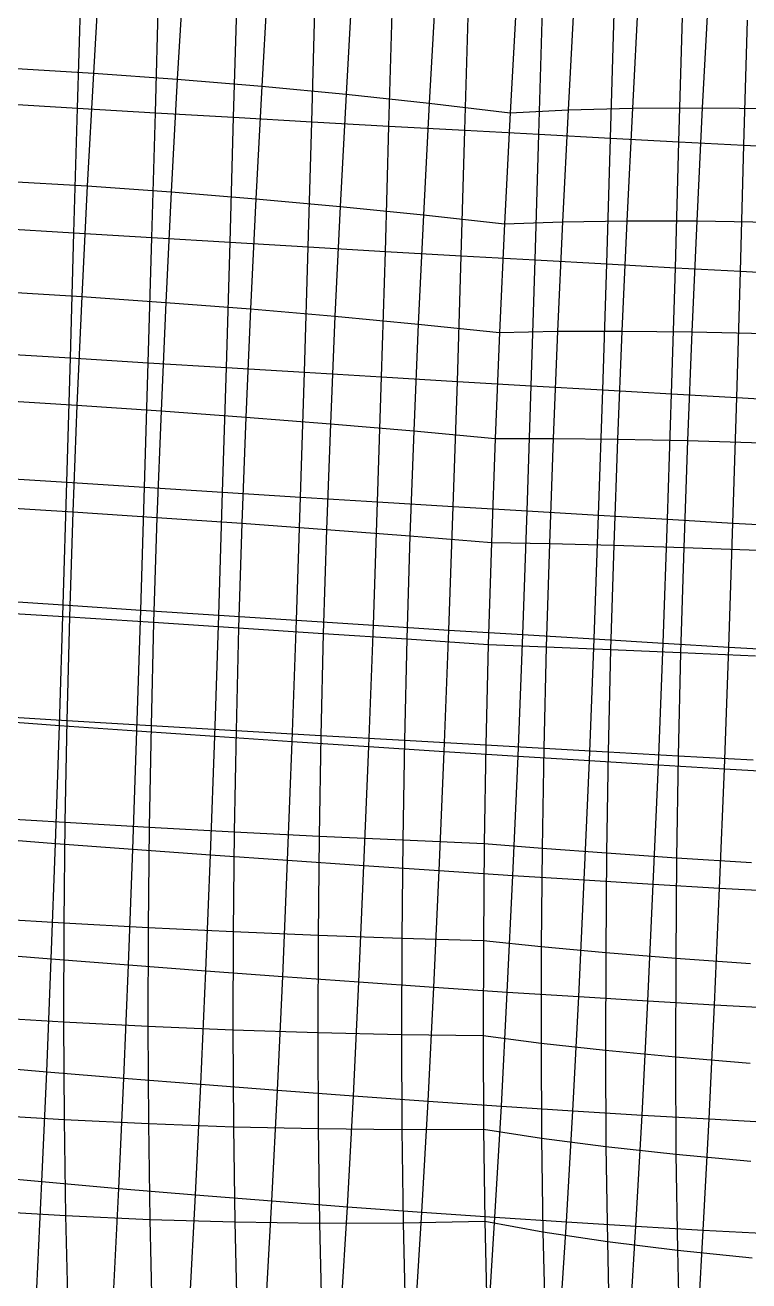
# Model space of a CAD drawing. Extents: x -429 to 429, y -1 to 209.
# Drawn here: x -165.32 to -146.26, y 40.67 to 73.77 of the extents above; entities that cross this region are included whole.
import ezdxf

# ---------------------------------------------------------------- set-up
doc = ezdxf.new("R2010")
doc.units = 0

msp = doc.modelspace()

# ---------------------------------------------------------------- linework, layer by layer
at = {"layer": 'default', "color": 5, "linetype": 'CONTINUOUS'}
for p, q in [((-163.34, 75.531, -1.035), (-163.518, 72.497, -1.41)), ((-161.134, 75.372, -1.355), (-161.309, 72.338, -1.73)), ((-158.91, 75.183, -1.441), (-159.083, 72.153, -1.816)), ((-156.694, 74.967, -1.291), (-156.864, 71.942, -1.666)), ((-154.509, 74.726, -0.908), (-154.676, 71.71, -1.282)), ((-152.381, 74.462, -0.296), (-152.544, 71.457, -0.668)), ((-152.381, 74.462, -0.296), (-152.544, 71.457, -0.668)), ((-150.855, 74.553, -1.966), (-151.018, 71.531, -2.341)), ((-149.164, 74.61, -3.468), (-149.325, 71.574, -3.846)), ((-147.325, 74.634, -4.786), (-147.485, 71.586, -5.166)), ((-165.684, 72.627, -0.859), (-163.518, 72.497, -1.41)), ((-163.518, 72.497, -1.41), (-163.68, 69.526, -1.739)), ((-163.518, 72.497, -1.41), (-161.309, 72.338, -1.73)), ((-161.309, 72.338, -1.73), (-161.47, 69.369, -2.059)), ((-161.309, 72.338, -1.73), (-159.083, 72.153, -1.816)), ((-159.083, 72.153, -1.816), (-159.241, 69.188, -2.144)), ((-159.083, 72.153, -1.816), (-156.864, 71.942, -1.666)), ((-156.864, 71.942, -1.666), (-157.019, 68.987, -1.993)), ((-156.864, 71.942, -1.666), (-154.676, 71.71, -1.282)), ((-154.676, 71.71, -1.282), (-154.828, 68.766, -1.608)), ((-154.676, 71.71, -1.282), (-152.544, 71.457, -0.668)), ((-152.544, 71.457, -0.668), (-151.018, 71.531, -2.341)), ((-151.018, 71.531, -2.341), (-151.166, 68.582, -2.669)), ((-151.018, 71.531, -2.341), (-149.325, 71.574, -3.846)), ((-149.325, 71.574, -3.846), (-149.472, 68.607, -4.176)), ((-149.325, 71.574, -3.846), (-147.485, 71.586, -5.166)), ((-147.485, 71.586, -5.166), (-147.632, 68.604, -5.499)), ((-147.485, 71.586, -5.166), (-145.519, 71.565, -6.287)), ((-152.544, 71.457, -0.668), (-152.693, 68.529, -0.993)), ((-152.544, 71.457, -0.668), (-152.693, 68.529, -0.993)), ((-165.848, 69.657, -1.187), (-163.68, 69.526, -1.739)), ((-163.68, 69.526, -1.739), (-163.826, 66.612, -2.015)), ((-163.68, 69.526, -1.739), (-161.47, 69.369, -2.059)), ((-161.47, 69.369, -2.059), (-161.613, 66.458, -2.335)), ((-161.47, 69.369, -2.059), (-159.241, 69.188, -2.144)), ((-159.241, 69.188, -2.144), (-159.382, 66.285, -2.42)), ((-159.241, 69.188, -2.144), (-157.019, 68.987, -1.993)), ((-157.019, 68.987, -1.993), (-157.157, 66.094, -2.268)), ((-157.019, 68.987, -1.993), (-154.828, 68.766, -1.608)), ((-154.828, 68.766, -1.608), (-154.963, 65.888, -1.881)), ((-154.828, 68.766, -1.608), (-152.693, 68.529, -0.993)), ((-152.693, 68.529, -0.993), (-152.825, 65.669, -1.264)), ((-152.693, 68.529, -0.993), (-152.825, 65.669, -1.264)), ((-152.693, 68.529, -0.993), (-151.166, 68.582, -2.669)), ((-151.166, 68.582, -2.669), (-151.298, 65.699, -2.943)), ((-151.166, 68.582, -2.669), (-149.472, 68.607, -4.176)), ((-149.472, 68.607, -4.176), (-149.604, 65.703, -4.454)), ((-149.472, 68.607, -4.176), (-147.632, 68.604, -5.499)), ((-147.632, 68.604, -5.499), (-147.762, 65.683, -5.778)), ((-147.632, 68.604, -5.499), (-145.664, 68.572, -6.621)), ((-165.995, 66.746, -1.462), (-163.826, 66.612, -2.015)), ((-163.826, 66.612, -2.015), (-163.953, 63.752, -2.234)), ((-163.826, 66.612, -2.015), (-161.613, 66.458, -2.335)), ((-161.613, 66.458, -2.335), (-161.738, 63.602, -2.554)), ((-161.613, 66.458, -2.335), (-159.382, 66.285, -2.42)), ((-159.382, 66.285, -2.42), (-159.505, 63.436, -2.638)), ((-159.382, 66.285, -2.42), (-157.157, 66.094, -2.268)), ((-157.157, 66.094, -2.268), (-157.278, 63.259, -2.486)), ((-157.157, 66.094, -2.268), (-154.963, 65.888, -1.881)), ((-154.963, 65.888, -1.881), (-155.082, 63.07, -2.098)), ((-154.963, 65.888, -1.881), (-152.825, 65.669, -1.264)), ((-152.825, 65.669, -1.264), (-152.941, 62.872, -1.479)), ((-152.825, 65.669, -1.264), (-152.941, 62.872, -1.479)), ((-152.825, 65.669, -1.264), (-151.298, 65.699, -2.943)), ((-151.298, 65.699, -2.943), (-151.413, 62.875, -3.161)), ((-151.298, 65.699, -2.943), (-149.604, 65.703, -4.454)), ((-149.604, 65.703, -4.454), (-149.719, 62.857, -4.673)), ((-149.604, 65.703, -4.454), (-147.762, 65.683, -5.778)), ((-147.762, 65.683, -5.778), (-147.877, 62.818, -6)), ((-147.762, 65.683, -5.778), (-145.794, 65.638, -6.902)), ((-166.124, 63.886, -1.681), (-163.953, 63.752, -2.234)), ((-163.953, 63.752, -2.234), (-164.061, 60.939, -2.393)), ((-163.953, 63.752, -2.234), (-161.738, 63.602, -2.554)), ((-161.738, 63.602, -2.554), (-161.845, 60.793, -2.713)), ((-161.738, 63.602, -2.554), (-159.505, 63.436, -2.638)), ((-159.505, 63.436, -2.638), (-159.61, 60.637, -2.797)), ((-159.505, 63.436, -2.638), (-157.278, 63.259, -2.486)), ((-157.278, 63.259, -2.486), (-157.381, 60.474, -2.643)), ((-157.278, 63.259, -2.486), (-155.082, 63.07, -2.098)), ((-155.082, 63.07, -2.098), (-155.182, 60.304, -2.254)), ((-155.082, 63.07, -2.098), (-152.941, 62.872, -1.479)), ((-152.941, 62.872, -1.479), (-153.039, 60.131, -1.634)), ((-152.941, 62.872, -1.479), (-153.039, 60.131, -1.634)), ((-152.941, 62.872, -1.479), (-151.413, 62.875, -3.161)), ((-151.413, 62.875, -3.161), (-151.511, 60.104, -3.318)), ((-151.413, 62.875, -3.161), (-149.719, 62.857, -4.673)), ((-149.719, 62.857, -4.673), (-149.817, 60.062, -4.833)), ((-149.719, 62.857, -4.673), (-147.877, 62.818, -6)), ((-147.877, 62.818, -6), (-147.974, 60.003, -6.161)), ((-147.877, 62.818, -6), (-145.907, 62.759, -7.125)), ((-166.234, 61.074, -1.84), (-164.061, 60.939, -2.393)), ((-164.061, 60.939, -2.393), (-164.15, 58.17, -2.49)), ((-164.061, 60.939, -2.393), (-161.845, 60.793, -2.713)), ((-161.845, 60.793, -2.713), (-161.933, 58.029, -2.81)), ((-161.845, 60.793, -2.713), (-159.61, 60.637, -2.797)), ((-159.61, 60.637, -2.797), (-159.696, 57.884, -2.893)), ((-159.61, 60.637, -2.797), (-157.381, 60.474, -2.643)), ((-157.381, 60.474, -2.643), (-157.465, 57.736, -2.739)), ((-157.381, 60.474, -2.643), (-155.182, 60.304, -2.254)), ((-155.182, 60.304, -2.254), (-155.265, 57.588, -2.35)), ((-155.182, 60.304, -2.254), (-153.039, 60.131, -1.634)), ((-153.039, 60.131, -1.634), (-153.119, 57.44, -1.729)), ((-153.039, 60.131, -1.634), (-153.119, 57.44, -1.729)), ((-153.039, 60.131, -1.634), (-151.511, 60.104, -3.318)), ((-151.511, 60.104, -3.318), (-151.592, 57.383, -3.414)), ((-151.511, 60.104, -3.318), (-149.817, 60.062, -4.833)), ((-149.817, 60.062, -4.833), (-149.897, 57.314, -4.93)), ((-149.817, 60.062, -4.833), (-147.974, 60.003, -6.161)), ((-147.974, 60.003, -6.161), (-148.054, 57.233, -6.259)), ((-147.974, 60.003, -6.161), (-146.004, 59.928, -7.288)), ((-166.324, 58.305, -1.937), (-164.15, 58.17, -2.49)), ((-164.15, 58.17, -2.49), (-164.219, 55.443, -2.522)), ((-164.15, 58.17, -2.49), (-161.933, 58.029, -2.81)), ((-161.933, 58.029, -2.81), (-162.001, 55.308, -2.842)), ((-161.933, 58.029, -2.81), (-159.696, 57.884, -2.893)), ((-159.696, 57.884, -2.893), (-159.763, 55.174, -2.925)), ((-159.696, 57.884, -2.893), (-157.465, 57.736, -2.739)), ((-157.465, 57.736, -2.739), (-157.531, 55.044, -2.771)), ((-157.465, 57.736, -2.739), (-155.265, 57.588, -2.35)), ((-155.265, 57.588, -2.35), (-155.329, 54.918, -2.381)), ((-155.265, 57.588, -2.35), (-153.119, 57.44, -1.729)), ((-153.119, 57.44, -1.729), (-153.181, 54.797, -1.76)), ((-153.119, 57.44, -1.729), (-153.181, 54.797, -1.76)), ((-153.119, 57.44, -1.729), (-151.592, 57.383, -3.414)), ((-151.592, 57.383, -3.414), (-151.654, 54.707, -3.446)), ((-151.592, 57.383, -3.414), (-149.897, 57.314, -4.93)), ((-149.897, 57.314, -4.93), (-149.959, 54.61, -4.962)), ((-149.897, 57.314, -4.93), (-148.054, 57.233, -6.259)), ((-148.054, 57.233, -6.259), (-148.116, 54.507, -6.292)), ((-148.054, 57.233, -6.259), (-146.083, 57.143, -7.386)), ((-166.394, 55.578, -1.969), (-164.219, 55.443, -2.522)), ((-164.219, 55.443, -2.522), (-164.268, 52.756, -2.488)), ((-164.219, 55.443, -2.522), (-162.001, 55.308, -2.842)), ((-162.001, 55.308, -2.842), (-162.049, 52.627, -2.808)), ((-162.001, 55.308, -2.842), (-159.763, 55.174, -2.925)), ((-159.763, 55.174, -2.925), (-159.811, 52.505, -2.892)), ((-159.763, 55.174, -2.925), (-157.531, 55.044, -2.771)), ((-157.531, 55.044, -2.771), (-157.577, 52.393, -2.738)), ((-157.531, 55.044, -2.771), (-155.329, 54.918, -2.381)), ((-155.329, 54.918, -2.381), (-155.374, 52.291, -2.348)), ((-155.329, 54.918, -2.381), (-153.181, 54.797, -1.76)), ((-153.181, 54.797, -1.76), (-153.225, 52.2, -1.727)), ((-153.181, 54.797, -1.76), (-153.225, 52.2, -1.727)), ((-153.181, 54.797, -1.76), (-151.654, 54.707, -3.446)), ((-151.654, 54.707, -3.446), (-151.698, 52.076, -3.413)), ((-151.654, 54.707, -3.446), (-149.959, 54.61, -4.962)), ((-149.959, 54.61, -4.962), (-150.003, 51.949, -4.929)), ((-149.959, 54.61, -4.962), (-148.116, 54.507, -6.292)), ((-148.116, 54.507, -6.292), (-148.159, 51.823, -6.259)), ((-148.116, 54.507, -6.292), (-146.144, 54.4, -7.42)), ((-166.443, 52.891, -1.935), (-164.268, 52.756, -2.488)), ((-164.268, 52.756, -2.488), (-164.297, 50.106, -2.387)), ((-164.268, 52.756, -2.488), (-162.049, 52.627, -2.808)), ((-162.049, 52.627, -2.808), (-162.077, 49.984, -2.708)), ((-162.049, 52.627, -2.808), (-159.811, 52.505, -2.892)), ((-159.811, 52.505, -2.892), (-159.838, 49.876, -2.792)), ((-159.811, 52.505, -2.892), (-157.577, 52.393, -2.738)), ((-157.577, 52.393, -2.738), (-157.604, 49.783, -2.638)), ((-157.577, 52.393, -2.738), (-155.374, 52.291, -2.348)), ((-155.374, 52.291, -2.348), (-155.4, 49.706, -2.25)), ((-155.374, 52.291, -2.348), (-153.225, 52.2, -1.727)), ((-153.225, 52.2, -1.727), (-153.25, 49.646, -1.63)), ((-153.225, 52.2, -1.727), (-153.25, 49.646, -1.63)), ((-153.225, 52.2, -1.727), (-151.698, 52.076, -3.413)), ((-151.698, 52.076, -3.413), (-151.723, 49.486, -3.314)), ((-151.698, 52.076, -3.413), (-150.003, 51.949, -4.929)), ((-150.003, 51.949, -4.929), (-150.028, 49.329, -4.829)), ((-150.003, 51.949, -4.929), (-148.159, 51.823, -6.259)), ((-148.159, 51.823, -6.259), (-148.184, 49.178, -6.157)), ((-148.159, 51.823, -6.259), (-146.188, 51.697, -7.386)), ((-166.472, 50.241, -1.834), (-164.297, 50.106, -2.387)), ((-164.297, 50.106, -2.387), (-164.304, 47.495, -2.218)), ((-164.297, 50.106, -2.387), (-162.077, 49.984, -2.708)), ((-162.077, 49.984, -2.708), (-162.084, 47.38, -2.538)), ((-162.077, 49.984, -2.708), (-159.838, 49.876, -2.792)), ((-159.838, 49.876, -2.792), (-159.845, 47.285, -2.623)), ((-159.838, 49.876, -2.792), (-157.604, 49.783, -2.638)), ((-157.604, 49.783, -2.638), (-157.61, 47.213, -2.471)), ((-157.604, 49.783, -2.638), (-155.4, 49.706, -2.25)), ((-155.4, 49.706, -2.25), (-155.406, 47.162, -2.084)), ((-155.4, 49.706, -2.25), (-153.25, 49.646, -1.63)), ((-153.25, 49.646, -1.63), (-153.256, 47.135, -1.466)), ((-153.25, 49.646, -1.63), (-153.256, 47.135, -1.466)), ((-153.25, 49.646, -1.63), (-151.723, 49.486, -3.314)), ((-151.723, 49.486, -3.314), (-151.729, 46.937, -3.148)), ((-151.723, 49.486, -3.314), (-150.028, 49.329, -4.829)), ((-150.028, 49.329, -4.829), (-150.034, 46.749, -4.661)), ((-150.028, 49.329, -4.829), (-148.184, 49.178, -6.157)), ((-148.184, 49.178, -6.157), (-148.19, 46.573, -5.987)), ((-148.184, 49.178, -6.157), (-146.213, 49.034, -7.285)), ((-166.479, 47.629, -1.665), (-164.304, 47.495, -2.218)), ((-164.304, 47.495, -2.218), (-162.084, 47.38, -2.538)), ((-164.304, 47.495, -2.218), (-164.29, 44.922, -1.979)), ((-162.084, 47.38, -2.538), (-159.845, 47.285, -2.623)), ((-162.084, 47.38, -2.538), (-162.07, 44.815, -2.3)), ((-159.845, 47.285, -2.623), (-157.61, 47.213, -2.471)), ((-159.845, 47.285, -2.623), (-159.831, 44.735, -2.386)), ((-157.61, 47.213, -2.471), (-155.406, 47.162, -2.084)), ((-157.61, 47.213, -2.471), (-157.597, 44.683, -2.235)), ((-155.406, 47.162, -2.084), (-153.256, 47.135, -1.466)), ((-155.406, 47.162, -2.084), (-155.393, 44.66, -1.851)), ((-153.256, 47.135, -1.466), (-151.729, 46.937, -3.148)), ((-153.256, 47.135, -1.466), (-153.243, 44.667, -1.236)), ((-153.256, 47.135, -1.466), (-153.243, 44.667, -1.236)), ((-151.729, 46.937, -3.148), (-150.034, 46.749, -4.661)), ((-151.729, 46.937, -3.148), (-151.716, 44.431, -2.914)), ((-150.034, 46.749, -4.661), (-148.19, 46.573, -5.987)), ((-150.034, 46.749, -4.661), (-150.021, 44.21, -4.423)), ((-148.19, 46.573, -5.987), (-146.219, 46.409, -7.113)), ((-148.19, 46.573, -5.987), (-148.177, 44.007, -5.747)), ((-166.465, 45.056, -1.426), (-164.29, 44.922, -1.979)), ((-164.29, 44.922, -1.979), (-162.07, 44.815, -2.3)), ((-164.29, 44.922, -1.979), (-164.25, 42.392, -1.653)), ((-162.07, 44.815, -2.3), (-159.831, 44.735, -2.386)), ((-162.07, 44.815, -2.3), (-162.032, 42.292, -1.976)), ((-159.831, 44.735, -2.386), (-157.597, 44.683, -2.235)), ((-159.831, 44.735, -2.386), (-159.795, 42.226, -2.066)), ((-157.597, 44.683, -2.235), (-155.393, 44.66, -1.851)), ((-157.597, 44.683, -2.235), (-157.563, 42.195, -1.921)), ((-155.393, 44.66, -1.851), (-153.243, 44.667, -1.236)), ((-155.393, 44.66, -1.851), (-155.36, 42.2, -1.544)), ((-153.243, 44.667, -1.236), (-151.716, 44.431, -2.914)), ((-153.243, 44.667, -1.236), (-153.211, 42.241, -0.939)), ((-153.243, 44.667, -1.236), (-153.211, 42.241, -0.939)), ((-151.716, 44.431, -2.914), (-150.021, 44.21, -4.423)), ((-151.716, 44.431, -2.914), (-151.68, 41.966, -2.607)), ((-150.021, 44.21, -4.423), (-148.177, 44.007, -5.747)), ((-150.021, 44.21, -4.423), (-149.983, 41.713, -4.109)), ((-148.177, 44.007, -5.747), (-146.206, 43.824, -6.871)), ((-148.177, 44.007, -5.747), (-148.139, 41.484, -5.426)), ((-166.424, 42.525, -1.1), (-164.25, 42.392, -1.653)), ((-164.25, 42.392, -1.653), (-162.032, 42.292, -1.976)), ((-164.25, 42.392, -1.653), (-164.188, 39.905, -1.251)), ((-162.032, 42.292, -1.976), (-159.795, 42.226, -2.066)), ((-162.032, 42.292, -1.976), (-161.973, 39.813, -1.577)), ((-159.795, 42.226, -2.066), (-157.563, 42.195, -1.921)), ((-159.795, 42.226, -2.066), (-159.739, 39.762, -1.672)), ((-157.563, 42.195, -1.921), (-155.36, 42.2, -1.544)), ((-157.563, 42.195, -1.921), (-157.509, 39.752, -1.536)), ((-155.36, 42.2, -1.544), (-153.211, 42.241, -0.939)), ((-155.36, 42.2, -1.544), (-155.308, 39.784, -1.169)), ((-153.211, 42.241, -0.939), (-151.68, 41.966, -2.607)), ((-153.211, 42.241, -0.939), (-153.16, 39.857, -0.576)), ((-153.211, 42.241, -0.939), (-153.16, 39.857, -0.576)), ((-151.68, 41.966, -2.607), (-149.983, 41.713, -4.109)), ((-151.68, 41.966, -2.607), (-151.625, 39.545, -2.232)), ((-149.983, 41.713, -4.109), (-148.139, 41.484, -5.426)), ((-149.983, 41.713, -4.109), (-149.925, 39.259, -3.722)), ((-148.139, 41.484, -5.426), (-146.168, 41.281, -6.544)), ((-148.139, 41.484, -5.426), (-148.079, 39.005, -5.03))]:
    msp.add_line(p, q, dxfattribs=at)
at = {"layer": 'default', "color": 3, "linetype": 'CONTINUOUS'}
for p, q in [((-163.937, 71.577, 40.149), (-163.844, 74.842, 40.21)), ((-161.886, 71.457, 40.367), (-161.794, 74.728, 40.434)), ((-159.826, 71.338, 40.407), (-159.733, 74.614, 40.479)), ((-157.77, 71.221, 40.269), (-157.677, 74.501, 40.345)), ((-155.735, 71.106, 39.955), (-155.641, 74.39, 40.032)), ((-153.735, 70.995, 39.465), (-153.641, 74.283, 39.543)), ((-151.786, 70.888, 38.805), (-151.692, 74.18, 38.882)), ((-149.903, 70.786, 37.979), (-149.809, 74.081, 38.054)), ((-148.098, 70.69, 36.993), (-148.006, 73.988, 37.065)), ((-146.387, 70.601, 35.855), (-146.296, 73.9, 35.922)), ((-165.961, 71.697, 39.755), (-163.937, 71.577, 40.149)), ((-164.031, 68.289, 40.084), (-163.937, 71.577, 40.149)), ((-163.937, 71.577, 40.149), (-161.886, 71.457, 40.367)), ((-161.981, 68.165, 40.296), (-161.886, 71.457, 40.367)), ((-161.886, 71.457, 40.367), (-159.826, 71.338, 40.407)), ((-159.92, 68.043, 40.331), (-159.826, 71.338, 40.407)), ((-159.826, 71.338, 40.407), (-157.77, 71.221, 40.269)), ((-157.865, 67.922, 40.19), (-157.77, 71.221, 40.269)), ((-157.77, 71.221, 40.269), (-155.735, 71.106, 39.955)), ((-155.83, 67.803, 39.874), (-155.735, 71.106, 39.955)), ((-155.735, 71.106, 39.955), (-153.735, 70.995, 39.465)), ((-153.831, 67.688, 39.384), (-153.735, 70.995, 39.465)), ((-153.735, 70.995, 39.465), (-151.786, 70.888, 38.805)), ((-151.882, 67.578, 38.725), (-151.786, 70.888, 38.805)), ((-151.786, 70.888, 38.805), (-149.903, 70.786, 37.979)), ((-149.998, 67.472, 37.901), (-149.903, 70.786, 37.979)), ((-149.903, 70.786, 37.979), (-148.098, 70.69, 36.993)), ((-148.193, 67.373, 36.918), (-148.098, 70.69, 36.993)), ((-148.098, 70.69, 36.993), (-146.387, 70.601, 35.855)), ((-146.479, 67.28, 35.784), (-146.387, 70.601, 35.855)), ((-146.387, 70.601, 35.855), (-144.781, 70.519, 34.573)), ((-166.057, 68.412, 39.698), (-164.031, 68.289, 40.084)), ((-164.126, 64.995, 40.015), (-164.031, 68.289, 40.084)), ((-164.031, 68.289, 40.084), (-161.981, 68.165, 40.296)), ((-162.076, 64.868, 40.214), (-161.981, 68.165, 40.296)), ((-161.981, 68.165, 40.296), (-159.92, 68.043, 40.331)), ((-160.017, 64.742, 40.241), (-159.92, 68.043, 40.331)), ((-159.92, 68.043, 40.331), (-157.865, 67.922, 40.19)), ((-157.964, 64.617, 40.093), (-157.865, 67.922, 40.19)), ((-157.865, 67.922, 40.19), (-155.83, 67.803, 39.874)), ((-155.932, 64.495, 39.773), (-155.83, 67.803, 39.874)), ((-155.83, 67.803, 39.874), (-153.831, 67.688, 39.384)), ((-153.934, 64.377, 39.283), (-153.831, 67.688, 39.384)), ((-153.831, 67.688, 39.384), (-151.882, 67.578, 38.725)), ((-151.987, 64.262, 38.625), (-151.882, 67.578, 38.725)), ((-151.882, 67.578, 38.725), (-149.998, 67.472, 37.901)), ((-150.102, 64.153, 37.806), (-149.998, 67.472, 37.901)), ((-149.998, 67.472, 37.901), (-148.193, 67.373, 36.918)), ((-148.295, 64.05, 36.83), (-148.193, 67.373, 36.918)), ((-148.193, 67.373, 36.918), (-146.479, 67.28, 35.784)), ((-146.577, 63.953, 35.705), (-146.479, 67.28, 35.784)), ((-146.479, 67.28, 35.784), (-144.869, 67.194, 34.507)), ((-166.153, 65.121, 39.643), (-164.126, 64.995, 40.015)), ((-164.221, 61.718, 39.938), (-164.126, 64.995, 40.015)), ((-164.126, 64.995, 40.015), (-162.076, 64.868, 40.214)), ((-162.172, 61.587, 40.121), (-162.076, 64.868, 40.214)), ((-162.076, 64.868, 40.214), (-160.017, 64.742, 40.241)), ((-160.116, 61.457, 40.135), (-160.017, 64.742, 40.241)), ((-160.017, 64.742, 40.241), (-157.964, 64.617, 40.093)), ((-158.066, 61.329, 39.978), (-157.964, 64.617, 40.093)), ((-157.964, 64.617, 40.093), (-155.932, 64.495, 39.773)), ((-156.038, 61.203, 39.653), (-155.932, 64.495, 39.773)), ((-155.932, 64.495, 39.773), (-153.934, 64.377, 39.283)), ((-154.044, 61.081, 39.162), (-153.934, 64.377, 39.283)), ((-153.934, 64.377, 39.283), (-151.987, 64.262, 38.625)), ((-152.098, 60.963, 38.507), (-151.987, 64.262, 38.625)), ((-151.987, 64.262, 38.625), (-150.102, 64.153, 37.806)), ((-150.214, 60.85, 37.694), (-150.102, 64.153, 37.806)), ((-150.102, 64.153, 37.806), (-148.295, 64.05, 36.83)), ((-148.404, 60.744, 36.727), (-148.295, 64.05, 36.83)), ((-148.295, 64.05, 36.83), (-146.577, 63.953, 35.705)), ((-146.681, 60.643, 35.614), (-146.577, 63.953, 35.705)), ((-146.577, 63.953, 35.705), (-144.962, 63.863, 34.438)), ((-166.248, 61.849, 39.586), (-164.221, 61.718, 39.938)), ((-164.317, 58.484, 39.852), (-164.221, 61.718, 39.938)), ((-164.221, 61.718, 39.938), (-162.172, 61.587, 40.121)), ((-162.27, 58.348, 40.016), (-162.172, 61.587, 40.121)), ((-162.172, 61.587, 40.121), (-160.116, 61.457, 40.135)), ((-160.217, 58.213, 40.015), (-160.116, 61.457, 40.135)), ((-160.116, 61.457, 40.135), (-158.066, 61.329, 39.978)), ((-158.172, 58.08, 39.849), (-158.066, 61.329, 39.978)), ((-158.066, 61.329, 39.978), (-156.038, 61.203, 39.653)), ((-156.147, 57.95, 39.518), (-156.038, 61.203, 39.653)), ((-156.038, 61.203, 39.653), (-154.044, 61.081, 39.162)), ((-154.157, 57.824, 39.025), (-154.044, 61.081, 39.162)), ((-154.044, 61.081, 39.162), (-152.098, 60.963, 38.507)), ((-152.213, 57.703, 38.374), (-152.098, 60.963, 38.507)), ((-152.098, 60.963, 38.507), (-150.214, 60.85, 37.694)), ((-150.329, 57.588, 37.567), (-150.214, 60.85, 37.694)), ((-150.214, 60.85, 37.694), (-148.404, 60.744, 36.727)), ((-148.517, 57.478, 36.612), (-148.404, 60.744, 36.727)), ((-148.404, 60.744, 36.727), (-146.681, 60.643, 35.614)), ((-146.789, 57.376, 35.513), (-146.681, 60.643, 35.614)), ((-146.681, 60.643, 35.614), (-145.057, 60.551, 34.363)), ((-166.345, 58.621, 39.524), (-164.317, 58.484, 39.852)), ((-164.416, 55.31, 39.749), (-164.317, 58.484, 39.852)), ((-164.317, 58.484, 39.852), (-162.27, 58.348, 40.016)), ((-162.371, 55.167, 39.889), (-162.27, 58.348, 40.016)), ((-162.27, 58.348, 40.016), (-160.217, 58.213, 40.015)), ((-160.323, 55.025, 39.869), (-160.217, 58.213, 40.015)), ((-160.217, 58.213, 40.015), (-158.172, 58.08, 39.849)), ((-158.283, 54.887, 39.69), (-158.172, 58.08, 39.849)), ((-158.172, 58.08, 39.849), (-156.147, 57.95, 39.518)), ((-156.264, 54.753, 39.352), (-156.147, 57.95, 39.518)), ((-156.147, 57.95, 39.518), (-154.157, 57.824, 39.025)), ((-154.278, 54.623, 38.857), (-154.157, 57.824, 39.025)), ((-154.157, 57.824, 39.025), (-152.213, 57.703, 38.374)), ((-152.337, 54.499, 38.21), (-152.213, 57.703, 38.374)), ((-152.213, 57.703, 38.374), (-150.329, 57.588, 37.567)), ((-150.454, 54.382, 37.412), (-150.329, 57.588, 37.567)), ((-150.329, 57.588, 37.567), (-148.517, 57.478, 36.612)), ((-148.639, 54.271, 36.471), (-148.517, 57.478, 36.612)), ((-148.517, 57.478, 36.612), (-146.789, 57.376, 35.513)), ((-146.903, 54.168, 35.39), (-146.789, 57.376, 35.513)), ((-146.789, 57.376, 35.513), (-145.155, 57.282, 34.279)), ((-166.443, 55.455, 39.45), (-164.416, 55.31, 39.749)), ((-164.519, 52.202, 39.615), (-164.416, 55.31, 39.749)), ((-164.416, 55.31, 39.749), (-162.371, 55.167, 39.889)), ((-162.479, 52.05, 39.722), (-162.371, 55.167, 39.889)), ((-162.371, 55.167, 39.889), (-160.323, 55.025, 39.869)), ((-160.437, 51.902, 39.677), (-160.323, 55.025, 39.869)), ((-160.323, 55.025, 39.869), (-158.283, 54.887, 39.69)), ((-158.404, 51.758, 39.481), (-158.283, 54.887, 39.69)), ((-158.283, 54.887, 39.69), (-156.264, 54.753, 39.352)), ((-156.393, 51.619, 39.133), (-156.264, 54.753, 39.352)), ((-156.264, 54.753, 39.352), (-154.278, 54.623, 38.857)), ((-154.413, 51.486, 38.637), (-154.278, 54.623, 38.857)), ((-154.278, 54.623, 38.857), (-152.337, 54.499, 38.21)), ((-152.476, 51.359, 37.994), (-152.337, 54.499, 38.21)), ((-152.337, 54.499, 38.21), (-150.454, 54.382, 37.412)), ((-150.593, 51.24, 37.209), (-150.454, 54.382, 37.412)), ((-150.454, 54.382, 37.412), (-148.639, 54.271, 36.471)), ((-148.775, 51.128, 36.286), (-148.639, 54.271, 36.471)), ((-148.639, 54.271, 36.471), (-146.903, 54.168, 35.39)), ((-147.031, 51.025, 35.229), (-146.903, 54.168, 35.39)), ((-146.903, 54.168, 35.39), (-145.258, 54.073, 34.177)), ((-166.547, 52.356, 39.356), (-164.519, 52.202, 39.615)), ((-164.63, 49.159, 39.458), (-164.519, 52.202, 39.615)), ((-164.519, 52.202, 39.615), (-162.479, 52.05, 39.722)), ((-162.594, 48.999, 39.534), (-162.479, 52.05, 39.722)), ((-162.479, 52.05, 39.722), (-160.437, 51.902, 39.677)), ((-160.557, 48.843, 39.465), (-160.437, 51.902, 39.677)), ((-160.437, 51.902, 39.677), (-158.404, 51.758, 39.481)), ((-158.532, 48.693, 39.251), (-158.404, 51.758, 39.481)), ((-158.404, 51.758, 39.481), (-156.393, 51.619, 39.133)), ((-156.526, 48.55, 38.894), (-156.393, 51.619, 39.133)), ((-156.393, 51.619, 39.133), (-154.413, 51.486, 38.637)), ((-154.552, 48.413, 38.396), (-154.413, 51.486, 38.637)), ((-154.413, 51.486, 38.637), (-152.476, 51.359, 37.994)), ((-152.619, 48.284, 37.758), (-152.476, 51.359, 37.994)), ((-152.476, 51.359, 37.994), (-150.593, 51.24, 37.209)), ((-150.737, 48.163, 36.984), (-150.593, 51.24, 37.209)), ((-150.593, 51.24, 37.209), (-148.775, 51.128, 36.286)), ((-148.914, 48.051, 36.079), (-148.775, 51.128, 36.286)), ((-148.775, 51.128, 36.286), (-147.031, 51.025, 35.229)), ((-147.161, 47.948, 35.046), (-147.031, 51.025, 35.229)), ((-147.031, 51.025, 35.229), (-145.37, 50.931, 34.046)), ((-166.656, 49.323, 39.237), (-164.63, 49.159, 39.458)), ((-164.749, 46.184, 39.268), (-164.63, 49.159, 39.458)), ((-164.63, 49.159, 39.458), (-162.594, 48.999, 39.534)), ((-162.717, 46.016, 39.308), (-162.594, 48.999, 39.534)), ((-162.594, 48.999, 39.534), (-160.557, 48.843, 39.465)), ((-160.687, 45.853, 39.212), (-160.557, 48.843, 39.465)), ((-160.557, 48.843, 39.465), (-158.532, 48.693, 39.251)), ((-158.669, 45.697, 38.979), (-158.532, 48.693, 39.251)), ((-158.532, 48.693, 39.251), (-156.526, 48.55, 38.894)), ((-156.671, 45.548, 38.612), (-156.526, 48.55, 38.894)), ((-156.526, 48.55, 38.894), (-154.552, 48.413, 38.396)), ((-154.703, 45.408, 38.11), (-154.552, 48.413, 38.396)), ((-154.552, 48.413, 38.396), (-152.619, 48.284, 37.758)), ((-152.774, 45.276, 37.478), (-152.619, 48.284, 37.758)), ((-152.619, 48.284, 37.758), (-150.737, 48.163, 36.984)), ((-150.891, 45.154, 36.717), (-150.737, 48.163, 36.984)), ((-150.737, 48.163, 36.984), (-148.914, 48.051, 36.079)), ((-149.065, 45.042, 35.832), (-148.914, 48.051, 36.079)), ((-148.914, 48.051, 36.079), (-147.161, 47.948, 35.046)), ((-147.303, 44.94, 34.825), (-147.161, 47.948, 35.046)), ((-147.161, 47.948, 35.046), (-145.487, 47.856, 33.891)), ((-166.773, 46.359, 39.091), (-164.749, 46.184, 39.268)), ((-164.876, 43.287, 39.039), (-164.749, 46.184, 39.268)), ((-164.749, 46.184, 39.268), (-162.717, 46.016, 39.308)), ((-162.85, 43.11, 39.036), (-162.717, 46.016, 39.308)), ((-162.717, 46.016, 39.308), (-160.687, 45.853, 39.212)), ((-160.829, 42.941, 38.907), (-160.687, 45.853, 39.212)), ((-160.687, 45.853, 39.212), (-158.669, 45.697, 38.979)), ((-158.82, 42.779, 38.652), (-158.669, 45.697, 38.979)), ((-158.669, 45.697, 38.979), (-156.671, 45.548, 38.612)), ((-156.831, 42.626, 38.271), (-156.671, 45.548, 38.612)), ((-156.671, 45.548, 38.612), (-154.703, 45.408, 38.11)), ((-154.87, 42.482, 37.767), (-154.703, 45.408, 38.11)), ((-154.703, 45.408, 38.11), (-152.774, 45.276, 37.478)), ((-152.944, 42.349, 37.141), (-152.774, 45.276, 37.478)), ((-152.774, 45.276, 37.478), (-150.891, 45.154, 36.717)), ((-151.062, 42.225, 36.395), (-150.891, 45.154, 36.717)), ((-150.891, 45.154, 36.717), (-149.065, 45.042, 35.832)), ((-149.231, 42.112, 35.534), (-149.065, 45.042, 35.832)), ((-149.065, 45.042, 35.832), (-147.303, 44.94, 34.825)), ((-147.457, 42.011, 34.559), (-147.303, 44.94, 34.825)), ((-147.303, 44.94, 34.825), (-145.612, 44.849, 33.702)), ((-166.898, 43.471, 38.914), (-164.876, 43.287, 39.039)), ((-165.013, 40.476, 38.776), (-164.876, 43.287, 39.039)), ((-164.876, 43.287, 39.039), (-162.85, 43.11, 39.036)), ((-162.994, 40.291, 38.731), (-162.85, 43.11, 39.036)), ((-162.85, 43.11, 39.036), (-160.829, 42.941, 38.907)), ((-160.98, 40.114, 38.569), (-160.829, 42.941, 38.907)), ((-160.829, 42.941, 38.907), (-158.82, 42.779, 38.652)), ((-158.98, 39.947, 38.291), (-158.82, 42.779, 38.652)), ((-158.82, 42.779, 38.652), (-156.831, 42.626, 38.271)), ((-156.999, 39.79, 37.898), (-156.831, 42.626, 38.271)), ((-156.831, 42.626, 38.271), (-154.87, 42.482, 37.767)), ((-155.044, 39.643, 37.39), (-154.87, 42.482, 37.767)), ((-154.87, 42.482, 37.767), (-152.944, 42.349, 37.141)), ((-153.122, 39.507, 36.77), (-152.944, 42.349, 37.141)), ((-152.944, 42.349, 37.141), (-151.062, 42.225, 36.395)), ((-151.24, 39.382, 36.039), (-151.062, 42.225, 36.395)), ((-151.062, 42.225, 36.395), (-149.231, 42.112, 35.534)), ((-149.403, 39.269, 35.201), (-149.231, 42.112, 35.534)), ((-149.231, 42.112, 35.534), (-147.457, 42.011, 34.559)), ((-147.618, 39.169, 34.258), (-147.457, 42.011, 34.559)), ((-147.457, 42.011, 34.559), (-145.748, 41.922, 33.475))]:
    msp.add_line(p, q, dxfattribs=at)

doc.saveas('drawing.dxf')
